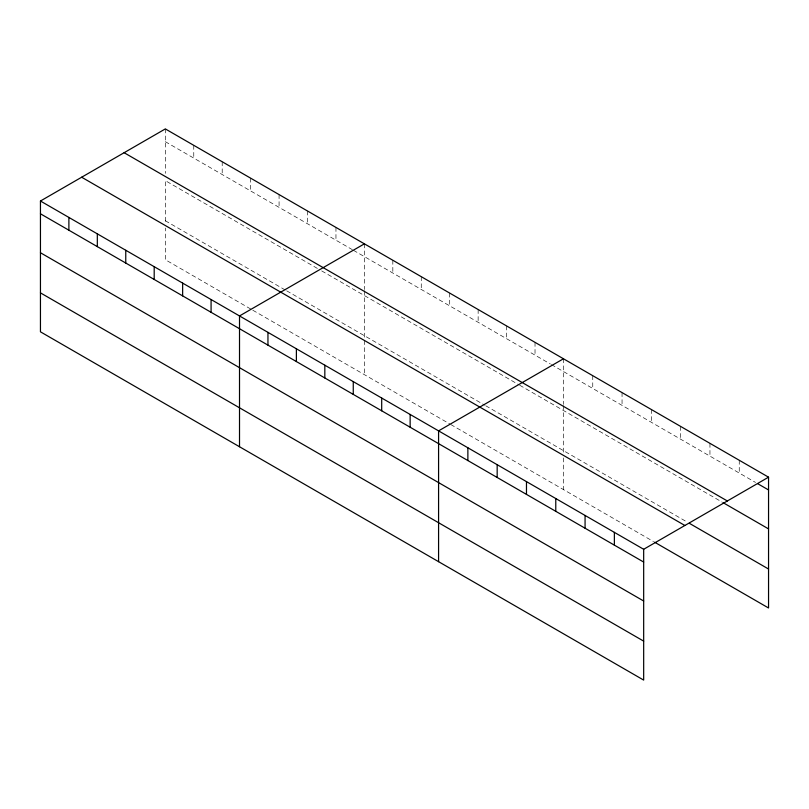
<?xml version="1.0" encoding="UTF-8"?>
<svg xmlns="http://www.w3.org/2000/svg" width="809" height="809" viewBox="0 0 809 809"><rect width="100%" height="100%" fill="white"/><g stroke="black" fill="none" stroke-linecap="round" stroke-linejoin="round"><path stroke-width="0.61" stroke-dasharray="4.04 3.03" d="M165.329 128.914L165.329 173.338M165.329 141.686L352.36 249.668M353.452 250.305L550.332 363.969M551.425 364.596L755.525 482.437M317.361 268.416L165.329 180.64L165.329 223.203M321.739 270.934L518.609 384.609M519.702 385.236L721.891 501.964M165.329 220.766L285.638 290.229M286.74 290.866L484.702 405.157M485.794 405.794L687.165 522.048M250.638 308.977L165.329 259.719L165.329 228.067M252.833 310.241L449.703 423.906M450.795 424.533L653.52 541.575M739.254 460.27L739.254 473.043M709.948 443.352L709.948 456.124M680.652 426.434L680.652 439.206M651.356 409.516L651.356 422.288M622.05 392.608L622.05 405.38M592.754 375.689L592.754 388.462M563.458 358.771L563.458 404.409M563.458 405.622L563.458 453.06M563.458 457.924L563.458 489.576M535.022 342.359L535.022 355.131M506.576 325.936L506.576 338.708M478.139 309.513L478.139 322.285M449.703 293.101L449.703 305.873M421.267 276.678L421.267 289.45M392.83 260.265L392.83 273.038M364.394 243.843L364.394 289.48M364.394 290.694L364.394 339.345M364.394 340.569L364.394 374.648M335.957 227.43L335.957 240.202M307.521 211.007L307.521 223.78M279.075 194.595L279.075 207.357M250.638 178.172L250.638 190.944M222.202 161.749L222.202 174.522M193.766 145.337L193.766 158.109"/><path stroke-width="1.21" d="M40.45 201.016L643.671 549.281L643.671 680.086L40.45 331.821L40.45 201.016L165.329 128.914L768.55 477.179L768.55 607.984L654.612 542.202M364.394 243.843L239.515 315.945L239.515 446.74M563.458 358.771L438.579 430.873L438.579 561.668M643.671 549.281L768.55 477.179M757.699 483.691L768.55 489.951M124.121 152.709L727.342 500.973M722.973 502.591L768.55 528.904M689.329 523.302L768.55 569.03M81.658 177.222L684.879 525.486M40.45 213.788L643.671 562.053M40.45 252.742L643.671 601.006M40.45 292.868L643.671 641.132M614.375 532.362L614.375 545.135M585.069 515.454L585.069 528.226M555.773 498.536L555.773 511.308M526.477 481.618L526.477 494.39M497.171 464.7L497.171 477.472M467.875 447.792L467.875 460.554M410.143 414.451L410.143 427.223M381.696 398.038L381.696 410.81M353.26 381.615L353.26 394.387M324.824 365.203L324.824 377.965M296.387 348.78L296.387 361.552M267.951 332.357L267.951 345.13M211.078 299.522L211.078 312.294M182.642 283.11L182.642 295.882M154.195 266.687L154.195 279.459M125.759 250.274L125.759 263.046M97.323 233.852L97.323 246.624M68.886 217.429L68.886 230.201"/></g></svg>
